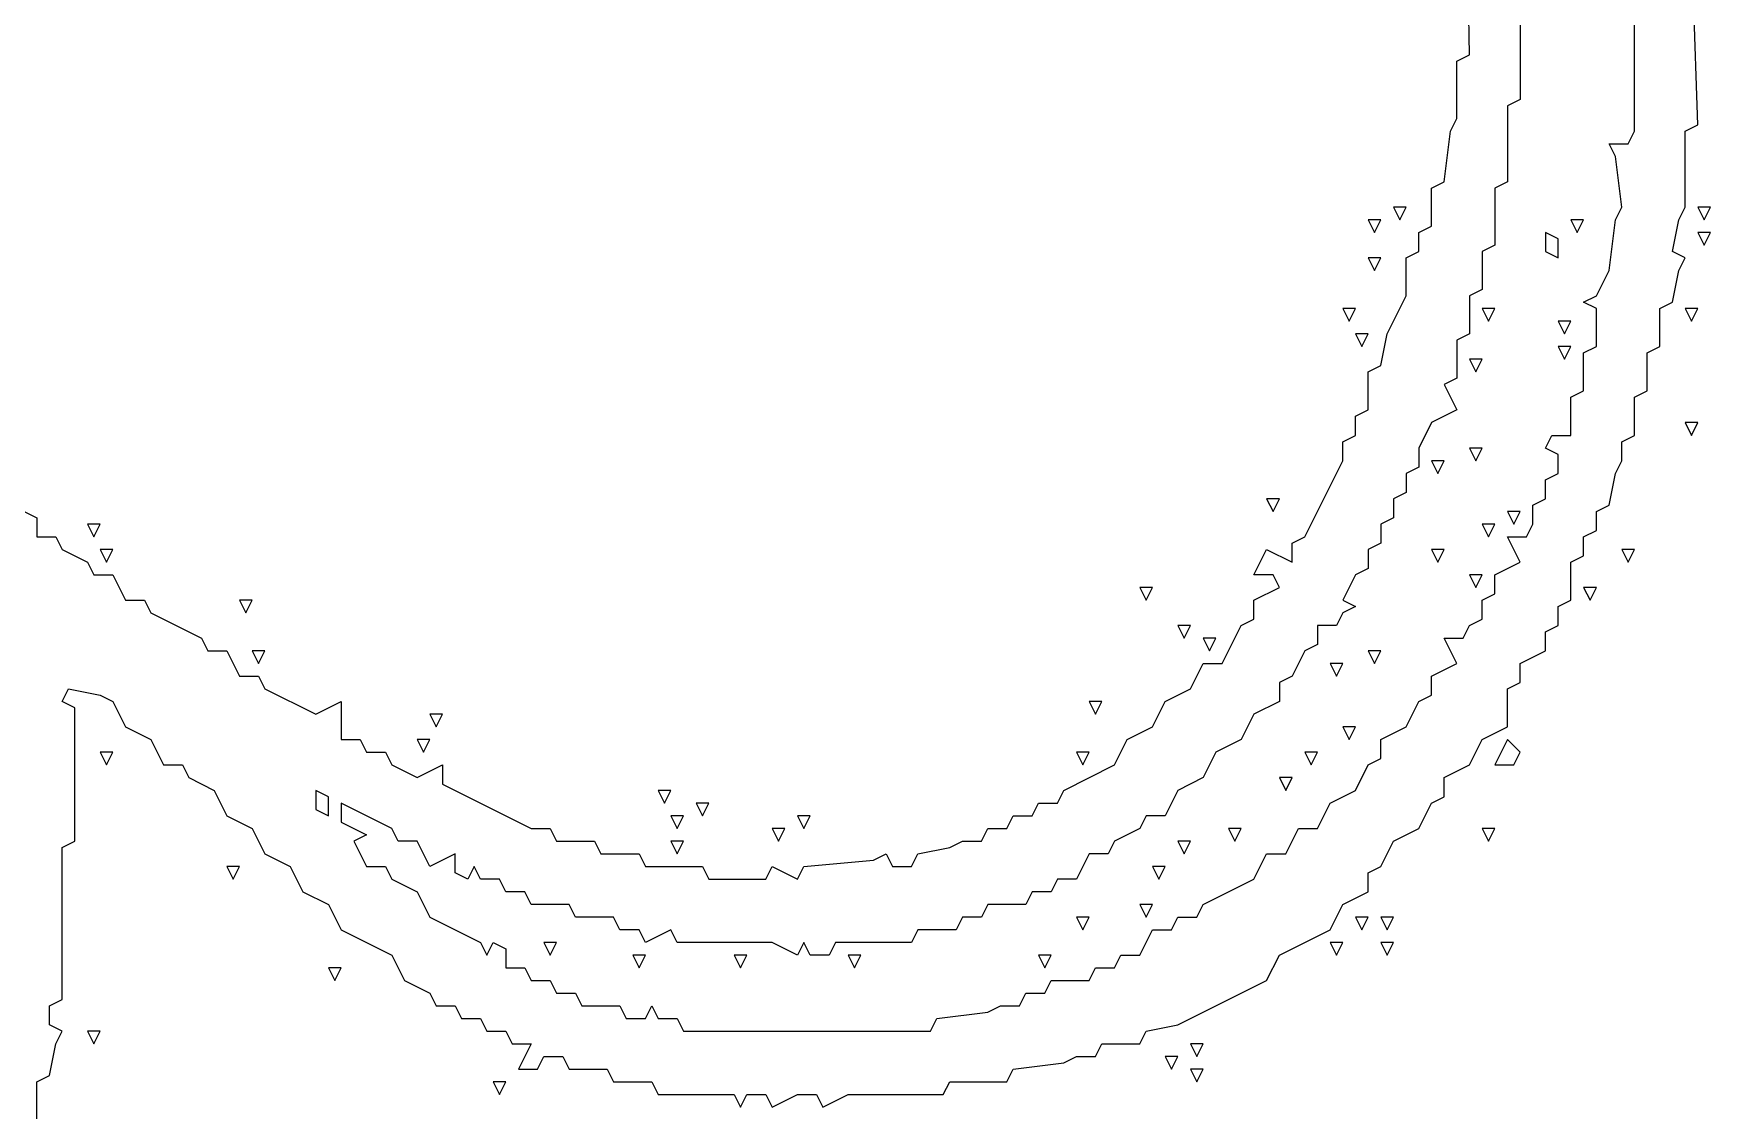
# Model space of a CAD drawing. Extents: x 11 to 152, y 0 to 170.
# Drawn here: x 114.11 to 138.37, y 122.82 to 138.4 of the extents above; entities that cross this region are included whole.
import ezdxf

# ---------------------------------------------------------------- set-up
doc = ezdxf.new("R2010")
doc.units = 0
doc.layers.add('Layer0', color=7, linetype='Continuous')

msp = doc.modelspace()

# ---------------------------------------------------------------- linework, layer by layer
at = {"layer": 'Layer0', "color": 5, "linetype": 'CONTINUOUS'}
for p, q in [((134.8813, 138.0906, 0.1), (134.7896, 142.6753, 0.1)), ((137.2654, 136.9903, 0.1), (137.2654, 140.0162, 0.1)), ((138.1823, 137.082, 0.1), (138.0906, 139.7411, 0.1)), ((135.6149, 138.8242, 0.1), (135.6149, 137.4488, 0.1)), ((134.698, 137.9989, 0.1), (134.8813, 138.0906, 0.1)), ((134.698, 137.1737, 0.1), (134.698, 137.9989, 0.1)), ((135.6149, 137.4488, 0.1), (135.4315, 137.3571, 0.1)), ((135.4315, 137.3571, 0.1), (135.4315, 136.2567, 0.1)), ((134.6063, 136.9903, 0.1), (134.698, 137.1737, 0.1)), ((137.9989, 136.9903, 0.1), (138.1823, 137.082, 0.1)), ((134.5146, 136.2567, 0.1), (134.6063, 136.9903, 0.1)), ((136.9903, 136.6235, 0.1), (136.8986, 136.8069, 0.1)), ((136.8986, 136.8069, 0.1), (137.1737, 136.8069, 0.1)), ((137.1737, 136.8069, 0.1), (137.2654, 136.9903, 0.1)), ((137.9989, 135.89, 0.1), (137.9989, 136.9903, 0.1)), ((137.082, 135.89, 0.1), (136.9903, 136.6235, 0.1)), ((134.3312, 136.165, 0.1), (134.5146, 136.2567, 0.1)), ((134.3312, 135.6149, 0.1), (134.3312, 136.165, 0.1)), ((135.4315, 136.2567, 0.1), (135.2481, 136.165, 0.1)), ((135.2481, 136.165, 0.1), (135.2481, 135.3398, 0.1)), ((133.781, 135.89, 0.1), (133.8727, 135.7066, 0.1)), ((133.9644, 135.89, 0.1), (133.781, 135.89, 0.1)), ((133.8727, 135.7066, 0.1), (133.9644, 135.89, 0.1)), ((136.9903, 135.7066, 0.1), (137.082, 135.89, 0.1)), ((137.9072, 135.7066, 0.1), (137.9989, 135.89, 0.1)), ((138.1823, 135.89, 0.1), (138.274, 135.7066, 0.1)), ((138.3657, 135.89, 0.1), (138.1823, 135.89, 0.1)), ((138.274, 135.7066, 0.1), (138.3657, 135.89, 0.1)), ((133.4142, 135.7066, 0.1), (133.5059, 135.5232, 0.1)), ((133.5976, 135.7066, 0.1), (133.4142, 135.7066, 0.1)), ((133.5059, 135.5232, 0.1), (133.5976, 135.7066, 0.1)), ((134.1478, 135.5232, 0.1), (134.3312, 135.6149, 0.1)), ((136.3484, 135.7066, 0.1), (136.4401, 135.5232, 0.1)), ((136.5318, 135.7066, 0.1), (136.3484, 135.7066, 0.1)), ((136.4401, 135.5232, 0.1), (136.5318, 135.7066, 0.1)), ((136.8986, 134.973, 0.1), (136.9903, 135.7066, 0.1)), ((137.8155, 135.2481, 0.1), (137.9072, 135.7066, 0.1)), ((134.1478, 135.2481, 0.1), (134.1478, 135.5232, 0.1)), ((135.2481, 135.3398, 0.1), (135.0647, 135.2481, 0.1)), ((135.9817, 135.5232, 0.1), (135.9817, 135.2481, 0.1)), ((136.165, 135.4315, 0.1), (135.9817, 135.5232, 0.1)), ((136.165, 135.1564, 0.1), (136.165, 135.4315, 0.1)), ((138.1823, 135.5232, 0.1), (138.274, 135.3398, 0.1)), ((138.3657, 135.5232, 0.1), (138.1823, 135.5232, 0.1)), ((138.274, 135.3398, 0.1), (138.3657, 135.5232, 0.1)), ((133.4142, 135.1564, 0.1), (133.5059, 134.973, 0.1)), ((133.5976, 135.1564, 0.1), (133.4142, 135.1564, 0.1)), ((133.5059, 134.973, 0.1), (133.5976, 135.1564, 0.1)), ((133.9644, 135.1564, 0.1), (134.1478, 135.2481, 0.1)), ((133.9644, 134.6063, 0.1), (133.9644, 135.1564, 0.1)), ((135.0647, 135.2481, 0.1), (135.0647, 134.698, 0.1)), ((135.9817, 135.2481, 0.1), (136.165, 135.1564, 0.1)), ((137.9989, 135.1564, 0.1), (137.8155, 135.2481, 0.1)), ((137.9072, 134.973, 0.1), (137.9989, 135.1564, 0.1)), ((136.7152, 134.6063, 0.1), (136.8986, 134.973, 0.1)), ((137.8155, 134.5146, 0.1), (137.9072, 134.973, 0.1)), ((133.6893, 134.0561, 0.1), (133.9644, 134.6063, 0.1)), ((135.0647, 134.698, 0.1), (134.8813, 134.6063, 0.1)), ((134.8813, 134.6063, 0.1), (134.8813, 134.0561, 0.1)), ((136.5318, 134.5146, 0.1), (136.7152, 134.6063, 0.1)), ((133.0475, 134.4229, 0.1), (133.1392, 134.2395, 0.1)), ((133.2309, 134.4229, 0.1), (133.0475, 134.4229, 0.1)), ((133.1392, 134.2395, 0.1), (133.2309, 134.4229, 0.1)), ((135.0647, 134.4229, 0.1), (135.1564, 134.2395, 0.1)), ((135.2481, 134.4229, 0.1), (135.0647, 134.4229, 0.1)), ((135.1564, 134.2395, 0.1), (135.2481, 134.4229, 0.1)), ((136.7152, 134.4229, 0.1), (136.5318, 134.5146, 0.1)), ((136.7152, 133.8727, 0.1), (136.7152, 134.4229, 0.1)), ((137.6321, 134.4229, 0.1), (137.8155, 134.5146, 0.1)), ((137.6321, 133.8727, 0.1), (137.6321, 134.4229, 0.1)), ((137.9989, 134.4229, 0.1), (138.0906, 134.2395, 0.1)), ((138.1823, 134.4229, 0.1), (137.9989, 134.4229, 0.1)), ((138.0906, 134.2395, 0.1), (138.1823, 134.4229, 0.1)), ((136.165, 134.2395, 0.1), (136.2567, 134.0561, 0.1)), ((136.3484, 134.2395, 0.1), (136.165, 134.2395, 0.1)), ((136.2567, 134.0561, 0.1), (136.3484, 134.2395, 0.1)), ((133.2309, 134.0561, 0.1), (133.3225, 133.8727, 0.1)), ((133.4142, 134.0561, 0.1), (133.2309, 134.0561, 0.1)), ((133.3225, 133.8727, 0.1), (133.4142, 134.0561, 0.1)), ((133.5976, 133.5976, 0.1), (133.6893, 134.0561, 0.1)), ((134.8813, 134.0561, 0.1), (134.698, 133.9644, 0.1)), ((134.698, 133.9644, 0.1), (134.698, 133.4142, 0.1)), ((134.8813, 133.6893, 0.1), (134.973, 133.5059, 0.1)), ((135.0647, 133.6893, 0.1), (134.8813, 133.6893, 0.1)), ((134.973, 133.5059, 0.1), (135.0647, 133.6893, 0.1)), ((136.165, 133.8727, 0.1), (136.2567, 133.6893, 0.1)), ((136.3484, 133.8727, 0.1), (136.165, 133.8727, 0.1)), ((136.2567, 133.6893, 0.1), (136.3484, 133.8727, 0.1)), ((136.5318, 133.781, 0.1), (136.7152, 133.8727, 0.1)), ((136.5318, 133.2309, 0.1), (136.5318, 133.781, 0.1)), ((137.4488, 133.781, 0.1), (137.6321, 133.8727, 0.1)), ((137.4488, 133.2309, 0.1), (137.4488, 133.781, 0.1)), ((133.4142, 133.5059, 0.1), (133.5976, 133.5976, 0.1)), ((133.4142, 132.9558, 0.1), (133.4142, 133.5059, 0.1)), ((134.698, 133.4142, 0.1), (134.5146, 133.3225, 0.1)), ((134.5146, 133.3225, 0.1), (134.698, 132.9558, 0.1)), ((136.3484, 133.1392, 0.1), (136.5318, 133.2309, 0.1)), ((137.2654, 133.1392, 0.1), (137.4488, 133.2309, 0.1)), ((133.2309, 132.8641, 0.1), (133.4142, 132.9558, 0.1)), ((134.698, 132.9558, 0.1), (134.3312, 132.7724, 0.1)), ((136.3484, 132.589, 0.1), (136.3484, 133.1392, 0.1)), ((137.2654, 132.589, 0.1), (137.2654, 133.1392, 0.1)), ((133.2309, 132.589, 0.1), (133.2309, 132.8641, 0.1)), ((134.3312, 132.7724, 0.1), (134.1478, 132.4056, 0.1)), ((137.9989, 132.7724, 0.1), (138.0906, 132.589, 0.1)), ((138.1823, 132.7724, 0.1), (137.9989, 132.7724, 0.1)), ((138.0906, 132.589, 0.1), (138.1823, 132.7724, 0.1)), ((133.0475, 132.4973, 0.1), (133.2309, 132.589, 0.1)), ((133.0475, 132.2222, 0.1), (133.0475, 132.4973, 0.1)), ((135.9817, 132.4056, 0.1), (136.0734, 132.589, 0.1)), ((136.0734, 132.589, 0.1), (136.3484, 132.589, 0.1)), ((137.082, 132.4973, 0.1), (137.2654, 132.589, 0.1)), ((137.082, 132.2222, 0.1), (137.082, 132.4973, 0.1)), ((132.4973, 131.1219, 0.1), (133.0475, 132.2222, 0.1)), ((134.1478, 132.4056, 0.1), (134.1478, 132.1305, 0.1)), ((134.3312, 132.2222, 0.1), (134.4229, 132.0388, 0.1)), ((134.5146, 132.2222, 0.1), (134.3312, 132.2222, 0.1)), ((134.4229, 132.0388, 0.1), (134.5146, 132.2222, 0.1)), ((134.8813, 132.4056, 0.1), (134.973, 132.2222, 0.1)), ((135.0647, 132.4056, 0.1), (134.8813, 132.4056, 0.1)), ((134.973, 132.2222, 0.1), (135.0647, 132.4056, 0.1)), ((136.165, 132.3139, 0.1), (135.9817, 132.4056, 0.1)), ((136.165, 132.0388, 0.1), (136.165, 132.3139, 0.1)), ((136.9903, 132.0388, 0.1), (137.082, 132.2222, 0.1)), ((134.1478, 132.1305, 0.1), (133.9644, 132.0388, 0.1)), ((133.9644, 132.0388, 0.1), (133.9644, 131.7638, 0.1)), ((135.9817, 131.9471, 0.1), (136.165, 132.0388, 0.1)), ((135.9817, 131.6721, 0.1), (135.9817, 131.9471, 0.1)), ((136.8986, 131.5804, 0.1), (136.9903, 132.0388, 0.1)), ((133.9644, 131.7638, 0.1), (133.781, 131.6721, 0.1)), ((113.9752, 131.4887, 0.1), (114.1586, 131.397, 0.1)), ((131.9471, 131.6721, 0.1), (132.0388, 131.4887, 0.1)), ((132.1305, 131.6721, 0.1), (131.9471, 131.6721, 0.1)), ((132.0388, 131.4887, 0.1), (132.1305, 131.6721, 0.1)), ((133.781, 131.6721, 0.1), (133.781, 131.397, 0.1)), ((135.4315, 131.4887, 0.1), (135.5232, 131.3053, 0.1)), ((135.6149, 131.4887, 0.1), (135.4315, 131.4887, 0.1)), ((135.5232, 131.3053, 0.1), (135.6149, 131.4887, 0.1)), ((135.7983, 131.5804, 0.1), (135.9817, 131.6721, 0.1)), ((135.7983, 131.3053, 0.1), (135.7983, 131.5804, 0.1)), ((136.7152, 131.4887, 0.1), (136.8986, 131.5804, 0.1)), ((136.7152, 131.2136, 0.1), (136.7152, 131.4887, 0.1)), ((114.1586, 131.397, 0.1), (114.1586, 131.1219, 0.1)), ((114.8921, 131.3053, 0.1), (114.9838, 131.1219, 0.1)), ((115.0755, 131.3053, 0.1), (114.8921, 131.3053, 0.1)), ((114.9838, 131.1219, 0.1), (115.0755, 131.3053, 0.1)), ((133.781, 131.397, 0.1), (133.5976, 131.3053, 0.1)), ((133.5976, 131.3053, 0.1), (133.5976, 131.0302, 0.1)), ((135.0647, 131.3053, 0.1), (135.1564, 131.1219, 0.1)), ((135.2481, 131.3053, 0.1), (135.0647, 131.3053, 0.1)), ((135.1564, 131.1219, 0.1), (135.2481, 131.3053, 0.1)), ((135.7066, 131.1219, 0.1), (135.7983, 131.3053, 0.1)), ((136.5318, 131.1219, 0.1), (136.7152, 131.2136, 0.1)), ((114.1586, 131.1219, 0.1), (114.4337, 131.1219, 0.1)), ((114.4337, 131.1219, 0.1), (114.5254, 130.9385, 0.1)), ((132.3139, 131.0302, 0.1), (132.4973, 131.1219, 0.1)), ((132.3139, 130.7551, 0.1), (132.3139, 131.0302, 0.1)), ((133.5976, 131.0302, 0.1), (133.4142, 130.9385, 0.1)), ((135.6149, 130.7551, 0.1), (135.4315, 131.1219, 0.1)), ((135.4315, 131.1219, 0.1), (135.7066, 131.1219, 0.1)), ((136.5318, 130.8468, 0.1), (136.5318, 131.1219, 0.1)), ((114.5254, 130.9385, 0.1), (114.8921, 130.7551, 0.1)), ((114.8921, 130.7551, 0.1), (114.9838, 130.5717, 0.1)), ((115.0755, 130.9385, 0.1), (115.1672, 130.7551, 0.1)), ((115.2589, 130.9385, 0.1), (115.0755, 130.9385, 0.1)), ((115.1672, 130.7551, 0.1), (115.2589, 130.9385, 0.1)), ((131.7638, 130.5717, 0.1), (131.9471, 130.9385, 0.1)), ((131.9471, 130.9385, 0.1), (132.3139, 130.7551, 0.1)), ((133.4142, 130.9385, 0.1), (133.4142, 130.6634, 0.1)), ((134.3312, 130.9385, 0.1), (134.4229, 130.7551, 0.1)), ((134.5146, 130.9385, 0.1), (134.3312, 130.9385, 0.1)), ((134.4229, 130.7551, 0.1), (134.5146, 130.9385, 0.1)), ((135.2481, 130.5717, 0.1), (135.6149, 130.7551, 0.1)), ((136.3484, 130.7551, 0.1), (136.5318, 130.8468, 0.1)), ((136.3484, 130.205, 0.1), (136.3484, 130.7551, 0.1)), ((137.082, 130.9385, 0.1), (137.1737, 130.7551, 0.1)), ((137.2654, 130.9385, 0.1), (137.082, 130.9385, 0.1)), ((137.1737, 130.7551, 0.1), (137.2654, 130.9385, 0.1)), ((114.9838, 130.5717, 0.1), (115.2589, 130.5717, 0.1)), ((115.2589, 130.5717, 0.1), (115.4423, 130.205, 0.1)), ((132.0388, 130.5717, 0.1), (131.7638, 130.5717, 0.1)), ((132.1305, 130.3883, 0.1), (132.0388, 130.5717, 0.1)), ((133.2309, 130.5717, 0.1), (133.0475, 130.205, 0.1)), ((133.4142, 130.6634, 0.1), (133.2309, 130.5717, 0.1)), ((134.8813, 130.5717, 0.1), (134.973, 130.3883, 0.1)), ((135.0647, 130.5717, 0.1), (134.8813, 130.5717, 0.1)), ((134.973, 130.3883, 0.1), (135.0647, 130.5717, 0.1)), ((135.2481, 130.2967, 0.1), (135.2481, 130.5717, 0.1)), ((130.1133, 130.3883, 0.1), (130.205, 130.205, 0.1)), ((130.2967, 130.3883, 0.1), (130.1133, 130.3883, 0.1)), ((130.205, 130.205, 0.1), (130.2967, 130.3883, 0.1)), ((131.7638, 130.205, 0.1), (132.1305, 130.3883, 0.1)), ((135.0647, 130.205, 0.1), (135.2481, 130.2967, 0.1)), ((136.5318, 130.3883, 0.1), (136.6235, 130.205, 0.1)), ((136.7152, 130.3883, 0.1), (136.5318, 130.3883, 0.1)), ((136.6235, 130.205, 0.1), (136.7152, 130.3883, 0.1)), ((115.4423, 130.205, 0.1), (115.7174, 130.205, 0.1)), ((115.7174, 130.205, 0.1), (115.8091, 130.0216, 0.1)), ((115.8091, 130.0216, 0.1), (116.5426, 129.6548, 0.1)), ((117.0928, 130.205, 0.1), (117.1845, 130.0216, 0.1)), ((117.2762, 130.205, 0.1), (117.0928, 130.205, 0.1)), ((117.1845, 130.0216, 0.1), (117.2762, 130.205, 0.1)), ((131.7638, 129.9299, 0.1), (131.7638, 130.205, 0.1)), ((133.0475, 130.0216, 0.1), (132.9558, 129.8382, 0.1)), ((133.0475, 130.205, 0.1), (133.2309, 130.1133, 0.1)), ((133.2309, 130.1133, 0.1), (133.0475, 130.0216, 0.1)), ((135.0647, 129.9299, 0.1), (135.0647, 130.205, 0.1)), ((136.165, 130.1133, 0.1), (136.3484, 130.205, 0.1)), ((136.165, 129.8382, 0.1), (136.165, 130.1133, 0.1)), ((130.6634, 129.8382, 0.1), (130.7551, 129.6548, 0.1)), ((130.8468, 129.8382, 0.1), (130.6634, 129.8382, 0.1)), ((130.7551, 129.6548, 0.1), (130.8468, 129.8382, 0.1)), ((131.3053, 129.288, 0.1), (131.5804, 129.8382, 0.1)), ((131.5804, 129.8382, 0.1), (131.7638, 129.9299, 0.1)), ((132.9558, 129.8382, 0.1), (132.6807, 129.8382, 0.1)), ((132.6807, 129.8382, 0.1), (132.6807, 129.5631, 0.1)), ((134.7896, 129.6548, 0.1), (134.8813, 129.8382, 0.1)), ((134.8813, 129.8382, 0.1), (135.0647, 129.9299, 0.1)), ((135.9817, 129.7465, 0.1), (136.165, 129.8382, 0.1)), ((116.5426, 129.6548, 0.1), (116.6343, 129.4714, 0.1)), ((131.0302, 129.6548, 0.1), (131.1219, 129.4714, 0.1)), ((131.2136, 129.6548, 0.1), (131.0302, 129.6548, 0.1)), ((131.1219, 129.4714, 0.1), (131.2136, 129.6548, 0.1)), ((132.6807, 129.5631, 0.1), (132.4973, 129.4714, 0.1)), ((134.698, 129.288, 0.1), (134.5146, 129.6548, 0.1)), ((134.5146, 129.6548, 0.1), (134.7896, 129.6548, 0.1)), ((135.9817, 129.4714, 0.1), (135.9817, 129.7465, 0.1)), ((116.6343, 129.4714, 0.1), (116.9094, 129.4714, 0.1)), ((116.9094, 129.4714, 0.1), (117.0928, 129.1046, 0.1)), ((117.2762, 129.4714, 0.1), (117.3679, 129.288, 0.1)), ((117.4595, 129.4714, 0.1), (117.2762, 129.4714, 0.1)), ((117.3679, 129.288, 0.1), (117.4595, 129.4714, 0.1)), ((130.8468, 128.9213, 0.1), (131.0302, 129.288, 0.1)), ((131.0302, 129.288, 0.1), (131.3053, 129.288, 0.1)), ((132.4973, 129.4714, 0.1), (132.3139, 129.1046, 0.1)), ((132.8641, 129.288, 0.1), (132.9558, 129.1046, 0.1)), ((133.0475, 129.288, 0.1), (132.8641, 129.288, 0.1)), ((132.9558, 129.1046, 0.1), (133.0475, 129.288, 0.1)), ((133.4142, 129.4714, 0.1), (133.5059, 129.288, 0.1)), ((133.5976, 129.4714, 0.1), (133.4142, 129.4714, 0.1)), ((133.5059, 129.288, 0.1), (133.5976, 129.4714, 0.1)), ((134.3312, 129.1046, 0.1), (134.698, 129.288, 0.1)), ((135.6149, 129.288, 0.1), (135.9817, 129.4714, 0.1)), ((135.6149, 129.0129, 0.1), (135.6149, 129.288, 0.1)), ((117.0928, 129.1046, 0.1), (117.3679, 129.1046, 0.1)), ((117.3679, 129.1046, 0.1), (117.4595, 128.9213, 0.1)), ((132.3139, 129.1046, 0.1), (132.1305, 129.0129, 0.1)), ((134.3312, 128.8296, 0.1), (134.3312, 129.1046, 0.1)), ((114.5254, 128.7379, 0.1), (114.617, 128.9213, 0.1)), ((114.617, 128.9213, 0.1), (115.0755, 128.8296, 0.1)), ((115.0755, 128.8296, 0.1), (115.2589, 128.7379, 0.1)), ((117.4595, 128.9213, 0.1), (118.1931, 128.5545, 0.1)), ((130.48, 128.7379, 0.1), (130.8468, 128.9213, 0.1)), ((132.1305, 129.0129, 0.1), (132.1305, 128.7379, 0.1)), ((134.1478, 128.7379, 0.1), (134.3312, 128.8296, 0.1)), ((135.4315, 128.9213, 0.1), (135.6149, 129.0129, 0.1)), ((135.4315, 128.3711, 0.1), (135.4315, 128.9213, 0.1)), ((114.7087, 128.6462, 0.1), (114.5254, 128.7379, 0.1)), ((114.7087, 126.7206, 0.1), (114.7087, 128.6462, 0.1)), ((115.2589, 128.7379, 0.1), (115.4423, 128.3711, 0.1)), ((118.1931, 128.5545, 0.1), (118.5599, 128.7379, 0.1)), ((118.5599, 128.7379, 0.1), (118.5599, 128.1877, 0.1)), ((119.8436, 128.5545, 0.1), (119.9353, 128.3711, 0.1)), ((120.027, 128.5545, 0.1), (119.8436, 128.5545, 0.1)), ((119.9353, 128.3711, 0.1), (120.027, 128.5545, 0.1)), ((129.3797, 128.7379, 0.1), (129.4714, 128.5545, 0.1)), ((129.5631, 128.7379, 0.1), (129.3797, 128.7379, 0.1)), ((129.4714, 128.5545, 0.1), (129.5631, 128.7379, 0.1)), ((130.2967, 128.3711, 0.1), (130.48, 128.7379, 0.1)), ((131.7638, 128.5545, 0.1), (131.5804, 128.1877, 0.1)), ((132.1305, 128.7379, 0.1), (131.7638, 128.5545, 0.1)), ((133.9644, 128.3711, 0.1), (134.1478, 128.7379, 0.1)), ((115.4423, 128.3711, 0.1), (115.8091, 128.1877, 0.1)), ((129.9299, 128.1877, 0.1), (130.2967, 128.3711, 0.1)), ((133.0475, 128.3711, 0.1), (133.1392, 128.1877, 0.1)), ((133.2309, 128.3711, 0.1), (133.0475, 128.3711, 0.1)), ((133.1392, 128.1877, 0.1), (133.2309, 128.3711, 0.1)), ((133.5976, 128.1877, 0.1), (133.9644, 128.3711, 0.1)), ((135.0647, 128.1877, 0.1), (135.4315, 128.3711, 0.1)), ((115.8091, 128.1877, 0.1), (115.9924, 127.8209, 0.1)), ((118.5599, 128.1877, 0.1), (118.835, 128.1877, 0.1)), ((118.835, 128.1877, 0.1), (118.9266, 128.0043, 0.1)), ((119.6602, 128.1877, 0.1), (119.7519, 128.0043, 0.1)), ((119.8436, 128.1877, 0.1), (119.6602, 128.1877, 0.1)), ((119.7519, 128.0043, 0.1), (119.8436, 128.1877, 0.1)), ((129.7465, 127.8209, 0.1), (129.9299, 128.1877, 0.1)), ((131.5804, 128.1877, 0.1), (131.2136, 128.0043, 0.1)), ((133.5976, 127.9126, 0.1), (133.5976, 128.1877, 0.1)), ((134.8813, 127.8209, 0.1), (135.0647, 128.1877, 0.1)), ((135.4315, 128.1877, 0.1), (135.2481, 127.8209, 0.1)), ((135.6149, 128.0043, 0.1), (135.4315, 128.1877, 0.1)), ((115.0755, 128.0043, 0.1), (115.1672, 127.8209, 0.1)), ((115.2589, 128.0043, 0.1), (115.0755, 128.0043, 0.1)), ((115.1672, 127.8209, 0.1), (115.2589, 128.0043, 0.1)), ((115.9924, 127.8209, 0.1), (116.2675, 127.8209, 0.1)), ((116.2675, 127.8209, 0.1), (116.3592, 127.6375, 0.1)), ((118.9266, 128.0043, 0.1), (119.2017, 128.0043, 0.1)), ((119.2017, 128.0043, 0.1), (119.2934, 127.8209, 0.1)), ((119.2934, 127.8209, 0.1), (119.6602, 127.6375, 0.1)), ((119.6602, 127.6375, 0.1), (120.027, 127.8209, 0.1)), ((120.027, 127.8209, 0.1), (120.027, 127.5458, 0.1)), ((129.0129, 127.4542, 0.1), (129.7465, 127.8209, 0.1)), ((129.1963, 128.0043, 0.1), (129.288, 127.8209, 0.1)), ((129.3797, 128.0043, 0.1), (129.1963, 128.0043, 0.1)), ((129.288, 127.8209, 0.1), (129.3797, 128.0043, 0.1)), ((131.2136, 128.0043, 0.1), (131.0302, 127.6375, 0.1)), ((132.4973, 128.0043, 0.1), (132.589, 127.8209, 0.1)), ((132.6807, 128.0043, 0.1), (132.4973, 128.0043, 0.1)), ((132.589, 127.8209, 0.1), (132.6807, 128.0043, 0.1)), ((133.2309, 127.4542, 0.1), (133.4142, 127.8209, 0.1)), ((133.4142, 127.8209, 0.1), (133.5976, 127.9126, 0.1)), ((134.5146, 127.6375, 0.1), (134.8813, 127.8209, 0.1)), ((135.2481, 127.8209, 0.1), (135.5232, 127.8209, 0.1)), ((135.5232, 127.8209, 0.1), (135.6149, 128.0043, 0.1)), ((116.3592, 127.6375, 0.1), (116.726, 127.4542, 0.1)), ((131.0302, 127.6375, 0.1), (130.6634, 127.4542, 0.1)), ((132.1305, 127.6375, 0.1), (132.2222, 127.4542, 0.1)), ((132.3139, 127.6375, 0.1), (132.1305, 127.6375, 0.1)), ((132.2222, 127.4542, 0.1), (132.3139, 127.6375, 0.1)), ((134.5146, 127.3625, 0.1), (134.5146, 127.6375, 0.1)), ((116.726, 127.4542, 0.1), (116.9094, 127.0874, 0.1)), ((118.1931, 127.4542, 0.1), (118.1931, 127.1791, 0.1)), ((118.3765, 127.3625, 0.1), (118.1931, 127.4542, 0.1)), ((118.3765, 127.0874, 0.1), (118.3765, 127.3625, 0.1)), ((120.027, 127.5458, 0.1), (121.3107, 126.904, 0.1)), ((123.1446, 127.4542, 0.1), (123.2362, 127.2708, 0.1)), ((123.3279, 127.4542, 0.1), (123.1446, 127.4542, 0.1)), ((123.2362, 127.2708, 0.1), (123.3279, 127.4542, 0.1)), ((128.9213, 127.2708, 0.1), (129.0129, 127.4542, 0.1)), ((130.6634, 127.4542, 0.1), (130.48, 127.0874, 0.1)), ((132.8641, 127.2708, 0.1), (133.2309, 127.4542, 0.1)), ((134.3312, 127.2708, 0.1), (134.5146, 127.3625, 0.1)), ((116.9094, 127.0874, 0.1), (117.2762, 126.904, 0.1)), ((118.1931, 127.1791, 0.1), (118.3765, 127.0874, 0.1)), ((119.2934, 126.904, 0.1), (118.5599, 127.2708, 0.1)), ((118.5599, 127.2708, 0.1), (118.5599, 126.9957, 0.1)), ((123.3279, 127.0874, 0.1), (123.4196, 126.904, 0.1)), ((123.5113, 127.0874, 0.1), (123.3279, 127.0874, 0.1)), ((123.4196, 126.904, 0.1), (123.5113, 127.0874, 0.1)), ((123.6947, 127.2708, 0.1), (123.7864, 127.0874, 0.1)), ((123.8781, 127.2708, 0.1), (123.6947, 127.2708, 0.1)), ((123.7864, 127.0874, 0.1), (123.8781, 127.2708, 0.1)), ((125.1618, 127.0874, 0.1), (125.2535, 126.904, 0.1)), ((125.3452, 127.0874, 0.1), (125.1618, 127.0874, 0.1)), ((125.2535, 126.904, 0.1), (125.3452, 127.0874, 0.1)), ((128.1877, 126.904, 0.1), (128.2794, 127.0874, 0.1)), ((128.2794, 127.0874, 0.1), (128.5545, 127.0874, 0.1)), ((128.5545, 127.0874, 0.1), (128.6462, 127.2708, 0.1)), ((128.6462, 127.2708, 0.1), (128.9213, 127.2708, 0.1)), ((130.205, 127.0874, 0.1), (130.1133, 126.904, 0.1)), ((130.48, 127.0874, 0.1), (130.205, 127.0874, 0.1)), ((132.6807, 126.904, 0.1), (132.8641, 127.2708, 0.1)), ((134.1478, 126.904, 0.1), (134.3312, 127.2708, 0.1)), ((117.2762, 126.904, 0.1), (117.4595, 126.5372, 0.1)), ((118.5599, 126.9957, 0.1), (118.9266, 126.8123, 0.1)), ((119.3851, 126.7206, 0.1), (119.2934, 126.904, 0.1)), ((121.3107, 126.904, 0.1), (121.5858, 126.904, 0.1)), ((121.5858, 126.904, 0.1), (121.6775, 126.7206, 0.1)), ((124.795, 126.904, 0.1), (124.8867, 126.7206, 0.1)), ((124.9784, 126.904, 0.1), (124.795, 126.904, 0.1)), ((124.8867, 126.7206, 0.1), (124.9784, 126.904, 0.1)), ((127.8209, 126.7206, 0.1), (127.9126, 126.904, 0.1)), ((127.9126, 126.904, 0.1), (128.1877, 126.904, 0.1)), ((130.1133, 126.904, 0.1), (129.7465, 126.7206, 0.1)), ((131.397, 126.904, 0.1), (131.4887, 126.7206, 0.1)), ((131.5804, 126.904, 0.1), (131.397, 126.904, 0.1)), ((131.4887, 126.7206, 0.1), (131.5804, 126.904, 0.1)), ((132.2222, 126.5372, 0.1), (132.4056, 126.904, 0.1)), ((132.4056, 126.904, 0.1), (132.6807, 126.904, 0.1)), ((133.781, 126.7206, 0.1), (134.1478, 126.904, 0.1)), ((135.0647, 126.904, 0.1), (135.1564, 126.7206, 0.1)), ((135.2481, 126.904, 0.1), (135.0647, 126.904, 0.1)), ((135.1564, 126.7206, 0.1), (135.2481, 126.904, 0.1)), ((114.5254, 126.6289, 0.1), (114.7087, 126.7206, 0.1)), ((114.5254, 124.4283, 0.1), (114.5254, 126.6289, 0.1)), ((118.9266, 126.8123, 0.1), (118.7433, 126.7206, 0.1)), ((118.7433, 126.7206, 0.1), (118.9266, 126.3538, 0.1)), ((119.6602, 126.7206, 0.1), (119.3851, 126.7206, 0.1)), ((119.8436, 126.3538, 0.1), (119.6602, 126.7206, 0.1)), ((121.6775, 126.7206, 0.1), (122.2276, 126.7206, 0.1)), ((122.2276, 126.7206, 0.1), (122.3193, 126.5372, 0.1)), ((123.3279, 126.7206, 0.1), (123.4196, 126.5372, 0.1)), ((123.5113, 126.7206, 0.1), (123.3279, 126.7206, 0.1)), ((123.4196, 126.5372, 0.1), (123.5113, 126.7206, 0.1)), ((126.904, 126.5372, 0.1), (127.3625, 126.6289, 0.1)), ((127.3625, 126.6289, 0.1), (127.5458, 126.7206, 0.1)), ((127.5458, 126.7206, 0.1), (127.8209, 126.7206, 0.1)), ((129.7465, 126.7206, 0.1), (129.6548, 126.5372, 0.1)), ((130.6634, 126.7206, 0.1), (130.7551, 126.5372, 0.1)), ((130.8468, 126.7206, 0.1), (130.6634, 126.7206, 0.1)), ((130.7551, 126.5372, 0.1), (130.8468, 126.7206, 0.1)), ((133.5976, 126.3538, 0.1), (133.781, 126.7206, 0.1)), ((117.4595, 126.5372, 0.1), (117.8263, 126.3538, 0.1)), ((120.2104, 126.5372, 0.1), (119.8436, 126.3538, 0.1)), ((120.2104, 126.2621, 0.1), (120.2104, 126.5372, 0.1)), ((122.3193, 126.5372, 0.1), (122.8695, 126.5372, 0.1)), ((122.8695, 126.5372, 0.1), (122.9612, 126.3538, 0.1)), ((125.2535, 126.3538, 0.1), (126.2621, 126.4455, 0.1)), ((126.2621, 126.4455, 0.1), (126.4455, 126.5372, 0.1)), ((126.4455, 126.5372, 0.1), (126.5372, 126.3538, 0.1)), ((126.8123, 126.3538, 0.1), (126.904, 126.5372, 0.1)), ((129.3797, 126.5372, 0.1), (129.1963, 126.1704, 0.1)), ((129.6548, 126.5372, 0.1), (129.3797, 126.5372, 0.1)), ((131.7638, 126.1704, 0.1), (131.9471, 126.5372, 0.1)), ((131.9471, 126.5372, 0.1), (132.2222, 126.5372, 0.1)), ((116.9094, 126.3538, 0.1), (117.0011, 126.1704, 0.1)), ((117.0928, 126.3538, 0.1), (116.9094, 126.3538, 0.1)), ((117.0011, 126.1704, 0.1), (117.0928, 126.3538, 0.1)), ((117.8263, 126.3538, 0.1), (118.0097, 125.9871, 0.1)), ((118.9266, 126.3538, 0.1), (119.2017, 126.3538, 0.1)), ((119.2017, 126.3538, 0.1), (119.2934, 126.1704, 0.1)), ((119.2934, 126.1704, 0.1), (119.6602, 125.9871, 0.1)), ((120.3937, 126.1704, 0.1), (120.2104, 126.2621, 0.1)), ((120.4854, 126.3538, 0.1), (120.3937, 126.1704, 0.1)), ((120.5771, 126.1704, 0.1), (120.4854, 126.3538, 0.1)), ((120.8522, 126.1704, 0.1), (120.5771, 126.1704, 0.1)), ((120.9439, 125.9871, 0.1), (120.8522, 126.1704, 0.1)), ((122.9612, 126.3538, 0.1), (123.7864, 126.3538, 0.1)), ((123.7864, 126.3538, 0.1), (123.8781, 126.1704, 0.1)), ((123.8781, 126.1704, 0.1), (124.7033, 126.1704, 0.1)), ((124.7033, 126.1704, 0.1), (124.795, 126.3538, 0.1)), ((124.795, 126.3538, 0.1), (125.1618, 126.1704, 0.1)), ((125.1618, 126.1704, 0.1), (125.2535, 126.3538, 0.1)), ((126.5372, 126.3538, 0.1), (126.8123, 126.3538, 0.1)), ((128.9213, 126.1704, 0.1), (128.8296, 125.9871, 0.1)), ((129.1963, 126.1704, 0.1), (128.9213, 126.1704, 0.1)), ((130.2967, 126.3538, 0.1), (130.3883, 126.1704, 0.1)), ((130.48, 126.3538, 0.1), (130.2967, 126.3538, 0.1)), ((130.3883, 126.1704, 0.1), (130.48, 126.3538, 0.1)), ((131.0302, 125.8037, 0.1), (131.7638, 126.1704, 0.1)), ((133.4142, 126.2621, 0.1), (133.5976, 126.3538, 0.1)), ((133.4142, 125.9871, 0.1), (133.4142, 126.2621, 0.1)), ((118.0097, 125.9871, 0.1), (118.3765, 125.8037, 0.1)), ((119.6602, 125.9871, 0.1), (119.8436, 125.6203, 0.1)), ((121.219, 125.9871, 0.1), (120.9439, 125.9871, 0.1)), ((121.3107, 125.8037, 0.1), (121.219, 125.9871, 0.1)), ((128.5545, 125.9871, 0.1), (128.4628, 125.8037, 0.1)), ((128.8296, 125.9871, 0.1), (128.5545, 125.9871, 0.1)), ((133.0475, 125.8037, 0.1), (133.4142, 125.9871, 0.1)), ((118.3765, 125.8037, 0.1), (118.5599, 125.4369, 0.1)), ((121.8608, 125.8037, 0.1), (121.3107, 125.8037, 0.1)), ((121.9525, 125.6203, 0.1), (121.8608, 125.8037, 0.1)), ((127.9126, 125.8037, 0.1), (127.8209, 125.6203, 0.1)), ((128.4628, 125.8037, 0.1), (127.9126, 125.8037, 0.1)), ((130.1133, 125.8037, 0.1), (130.205, 125.6203, 0.1)), ((130.2967, 125.8037, 0.1), (130.1133, 125.8037, 0.1)), ((130.205, 125.6203, 0.1), (130.2967, 125.8037, 0.1)), ((130.9385, 125.6203, 0.1), (131.0302, 125.8037, 0.1)), ((132.8641, 125.4369, 0.1), (133.0475, 125.8037, 0.1)), ((118.5599, 125.4369, 0.1), (119.2934, 125.0701, 0.1)), ((119.8436, 125.6203, 0.1), (120.5771, 125.2535, 0.1)), ((122.5027, 125.6203, 0.1), (121.9525, 125.6203, 0.1)), ((122.5944, 125.4369, 0.1), (122.5027, 125.6203, 0.1)), ((122.8695, 125.4369, 0.1), (122.5944, 125.4369, 0.1)), ((122.9612, 125.2535, 0.1), (122.8695, 125.4369, 0.1)), ((123.3279, 125.4369, 0.1), (122.9612, 125.2535, 0.1)), ((123.4196, 125.2535, 0.1), (123.3279, 125.4369, 0.1)), ((126.904, 125.4369, 0.1), (126.8123, 125.2535, 0.1)), ((127.4542, 125.4369, 0.1), (126.904, 125.4369, 0.1)), ((127.5458, 125.6203, 0.1), (127.4542, 125.4369, 0.1)), ((127.8209, 125.6203, 0.1), (127.5458, 125.6203, 0.1)), ((129.1963, 125.6203, 0.1), (129.288, 125.4369, 0.1)), ((129.3797, 125.6203, 0.1), (129.1963, 125.6203, 0.1)), ((129.288, 125.4369, 0.1), (129.3797, 125.6203, 0.1)), ((130.1133, 125.0701, 0.1), (130.2967, 125.4369, 0.1)), ((130.2967, 125.4369, 0.1), (130.5717, 125.4369, 0.1)), ((130.5717, 125.4369, 0.1), (130.6634, 125.6203, 0.1)), ((130.6634, 125.6203, 0.1), (130.9385, 125.6203, 0.1)), ((132.1305, 125.0701, 0.1), (132.8641, 125.4369, 0.1)), ((133.2309, 125.6203, 0.1), (133.3225, 125.4369, 0.1)), ((133.4142, 125.6203, 0.1), (133.2309, 125.6203, 0.1)), ((133.3225, 125.4369, 0.1), (133.4142, 125.6203, 0.1)), ((133.5976, 125.6203, 0.1), (133.6893, 125.4369, 0.1)), ((133.781, 125.6203, 0.1), (133.5976, 125.6203, 0.1)), ((133.6893, 125.4369, 0.1), (133.781, 125.6203, 0.1)), ((120.5771, 125.2535, 0.1), (120.6688, 125.0701, 0.1)), ((120.6688, 125.0701, 0.1), (120.7605, 125.2535, 0.1)), ((120.7605, 125.2535, 0.1), (120.9439, 125.1618, 0.1)), ((120.9439, 125.1618, 0.1), (120.9439, 124.8867, 0.1)), ((121.4941, 125.2535, 0.1), (121.5858, 125.0701, 0.1)), ((121.6775, 125.2535, 0.1), (121.4941, 125.2535, 0.1)), ((121.5858, 125.0701, 0.1), (121.6775, 125.2535, 0.1)), ((124.795, 125.2535, 0.1), (123.4196, 125.2535, 0.1)), ((125.1618, 125.0701, 0.1), (124.795, 125.2535, 0.1)), ((125.2535, 125.2535, 0.1), (125.1618, 125.0701, 0.1)), ((125.3452, 125.0701, 0.1), (125.2535, 125.2535, 0.1)), ((125.712, 125.2535, 0.1), (125.6203, 125.0701, 0.1)), ((126.8123, 125.2535, 0.1), (125.712, 125.2535, 0.1)), ((132.8641, 125.2535, 0.1), (132.9558, 125.0701, 0.1)), ((133.0475, 125.2535, 0.1), (132.8641, 125.2535, 0.1)), ((132.9558, 125.0701, 0.1), (133.0475, 125.2535, 0.1)), ((133.5976, 125.2535, 0.1), (133.6893, 125.0701, 0.1)), ((133.781, 125.2535, 0.1), (133.5976, 125.2535, 0.1)), ((133.6893, 125.0701, 0.1), (133.781, 125.2535, 0.1)), ((119.2934, 125.0701, 0.1), (119.4768, 124.7033, 0.1)), ((122.7778, 125.0701, 0.1), (122.8695, 124.8867, 0.1)), ((122.9612, 125.0701, 0.1), (122.7778, 125.0701, 0.1)), ((122.8695, 124.8867, 0.1), (122.9612, 125.0701, 0.1)), ((124.2449, 125.0701, 0.1), (124.3366, 124.8867, 0.1)), ((124.4283, 125.0701, 0.1), (124.2449, 125.0701, 0.1)), ((124.3366, 124.8867, 0.1), (124.4283, 125.0701, 0.1)), ((125.6203, 125.0701, 0.1), (125.3452, 125.0701, 0.1)), ((125.8954, 125.0701, 0.1), (125.9871, 124.8867, 0.1)), ((126.0787, 125.0701, 0.1), (125.8954, 125.0701, 0.1)), ((125.9871, 124.8867, 0.1), (126.0787, 125.0701, 0.1)), ((128.6462, 125.0701, 0.1), (128.7379, 124.8867, 0.1)), ((128.8296, 125.0701, 0.1), (128.6462, 125.0701, 0.1)), ((128.7379, 124.8867, 0.1), (128.8296, 125.0701, 0.1)), ((129.7465, 124.8867, 0.1), (129.8382, 125.0701, 0.1)), ((129.8382, 125.0701, 0.1), (130.1133, 125.0701, 0.1)), ((131.9471, 124.7033, 0.1), (132.1305, 125.0701, 0.1)), ((118.3765, 124.8867, 0.1), (118.4682, 124.7033, 0.1)), ((118.5599, 124.8867, 0.1), (118.3765, 124.8867, 0.1)), ((118.4682, 124.7033, 0.1), (118.5599, 124.8867, 0.1)), ((119.4768, 124.7033, 0.1), (119.8436, 124.52, 0.1)), ((120.9439, 124.8867, 0.1), (121.219, 124.8867, 0.1)), ((121.219, 124.8867, 0.1), (121.3107, 124.7033, 0.1)), ((121.3107, 124.7033, 0.1), (121.5858, 124.7033, 0.1)), ((121.5858, 124.7033, 0.1), (121.6775, 124.52, 0.1)), ((128.7379, 124.52, 0.1), (128.8296, 124.7033, 0.1)), ((128.8296, 124.7033, 0.1), (129.3797, 124.7033, 0.1)), ((129.3797, 124.7033, 0.1), (129.4714, 124.8867, 0.1)), ((129.4714, 124.8867, 0.1), (129.7465, 124.8867, 0.1)), ((130.6634, 124.0615, 0.1), (131.9471, 124.7033, 0.1)), ((114.342, 124.3366, 0.1), (114.5254, 124.4283, 0.1)), ((119.8436, 124.52, 0.1), (119.9353, 124.3366, 0.1)), ((121.6775, 124.52, 0.1), (121.9525, 124.52, 0.1)), ((121.9525, 124.52, 0.1), (122.0442, 124.3366, 0.1)), ((128.3711, 124.3366, 0.1), (128.4628, 124.52, 0.1)), ((128.4628, 124.52, 0.1), (128.7379, 124.52, 0.1)), ((114.342, 124.0615, 0.1), (114.342, 124.3366, 0.1)), ((119.9353, 124.3366, 0.1), (120.2104, 124.3366, 0.1)), ((120.2104, 124.3366, 0.1), (120.302, 124.1532, 0.1)), ((122.0442, 124.3366, 0.1), (122.5944, 124.3366, 0.1)), ((122.5944, 124.3366, 0.1), (122.6861, 124.1532, 0.1)), ((122.9612, 124.1532, 0.1), (123.0529, 124.3366, 0.1)), ((123.0529, 124.3366, 0.1), (123.1446, 124.1532, 0.1)), ((127.1791, 124.1532, 0.1), (127.9126, 124.2449, 0.1)), ((127.9126, 124.2449, 0.1), (128.096, 124.3366, 0.1)), ((128.096, 124.3366, 0.1), (128.3711, 124.3366, 0.1)), ((114.5254, 123.9698, 0.1), (114.342, 124.0615, 0.1)), ((114.4337, 123.7864, 0.1), (114.5254, 123.9698, 0.1)), ((114.8921, 123.9698, 0.1), (114.9838, 123.7864, 0.1)), ((115.0755, 123.9698, 0.1), (114.8921, 123.9698, 0.1)), ((114.9838, 123.7864, 0.1), (115.0755, 123.9698, 0.1)), ((120.302, 124.1532, 0.1), (120.5771, 124.1532, 0.1)), ((120.5771, 124.1532, 0.1), (120.6688, 123.9698, 0.1)), ((120.6688, 123.9698, 0.1), (120.9439, 123.9698, 0.1)), ((120.9439, 123.9698, 0.1), (121.0356, 123.7864, 0.1)), ((122.6861, 124.1532, 0.1), (122.9612, 124.1532, 0.1)), ((123.1446, 124.1532, 0.1), (123.4196, 124.1532, 0.1)), ((123.4196, 124.1532, 0.1), (123.5113, 123.9698, 0.1)), ((123.5113, 123.9698, 0.1), (127.0874, 123.9698, 0.1)), ((127.0874, 123.9698, 0.1), (127.1791, 124.1532, 0.1)), ((130.1133, 123.7864, 0.1), (130.205, 123.9698, 0.1)), ((130.205, 123.9698, 0.1), (130.6634, 124.0615, 0.1)), ((114.342, 123.3279, 0.1), (114.4337, 123.7864, 0.1)), ((121.0356, 123.7864, 0.1), (121.3107, 123.7864, 0.1)), ((121.3107, 123.7864, 0.1), (121.1273, 123.4196, 0.1)), ((129.4714, 123.603, 0.1), (129.5631, 123.7864, 0.1)), ((129.5631, 123.7864, 0.1), (130.1133, 123.7864, 0.1)), ((130.8468, 123.7864, 0.1), (130.9385, 123.603, 0.1)), ((131.0302, 123.7864, 0.1), (130.8468, 123.7864, 0.1)), ((130.9385, 123.603, 0.1), (131.0302, 123.7864, 0.1)), ((121.4024, 123.4196, 0.1), (121.4941, 123.603, 0.1)), ((121.4941, 123.603, 0.1), (121.7691, 123.603, 0.1)), ((121.7691, 123.603, 0.1), (121.8608, 123.4196, 0.1)), ((128.2794, 123.4196, 0.1), (129.0129, 123.5113, 0.1)), ((129.0129, 123.5113, 0.1), (129.1963, 123.603, 0.1)), ((129.1963, 123.603, 0.1), (129.4714, 123.603, 0.1)), ((130.48, 123.603, 0.1), (130.5717, 123.4196, 0.1)), ((130.6634, 123.603, 0.1), (130.48, 123.603, 0.1)), ((130.5717, 123.4196, 0.1), (130.6634, 123.603, 0.1)), ((114.1586, 123.2362, 0.1), (114.342, 123.3279, 0.1)), ((114.1586, 122.411, 0.1), (114.1586, 123.2362, 0.1)), ((120.7605, 123.2362, 0.1), (120.8522, 123.0529, 0.1)), ((120.9439, 123.2362, 0.1), (120.7605, 123.2362, 0.1)), ((120.8522, 123.0529, 0.1), (120.9439, 123.2362, 0.1)), ((121.1273, 123.4196, 0.1), (121.4024, 123.4196, 0.1)), ((121.8608, 123.4196, 0.1), (122.411, 123.4196, 0.1)), ((122.411, 123.4196, 0.1), (122.5027, 123.2362, 0.1)), ((122.5027, 123.2362, 0.1), (123.0529, 123.2362, 0.1)), ((123.0529, 123.2362, 0.1), (123.1446, 123.0529, 0.1)), ((127.2708, 123.0529, 0.1), (127.3625, 123.2362, 0.1)), ((127.3625, 123.2362, 0.1), (128.1877, 123.2362, 0.1)), ((128.1877, 123.2362, 0.1), (128.2794, 123.4196, 0.1)), ((130.8468, 123.4196, 0.1), (130.9385, 123.2362, 0.1)), ((131.0302, 123.4196, 0.1), (130.8468, 123.4196, 0.1)), ((130.9385, 123.2362, 0.1), (131.0302, 123.4196, 0.1)), ((123.1446, 123.0529, 0.1), (124.2449, 123.0529, 0.1)), ((124.2449, 123.0529, 0.1), (124.3366, 122.8695, 0.1)), ((124.3366, 122.8695, 0.1), (124.4283, 123.0529, 0.1)), ((124.4283, 123.0529, 0.1), (124.7033, 123.0529, 0.1)), ((124.7033, 123.0529, 0.1), (124.795, 122.8695, 0.1)), ((124.795, 122.8695, 0.1), (125.1618, 123.0529, 0.1)), ((125.1618, 123.0529, 0.1), (125.4369, 123.0529, 0.1)), ((125.4369, 123.0529, 0.1), (125.5286, 122.8695, 0.1)), ((125.5286, 122.8695, 0.1), (125.8954, 123.0529, 0.1)), ((125.8954, 123.0529, 0.1), (127.2708, 123.0529, 0.1))]:
    msp.add_line(p, q, dxfattribs=at)

doc.saveas('drawing.dxf')
